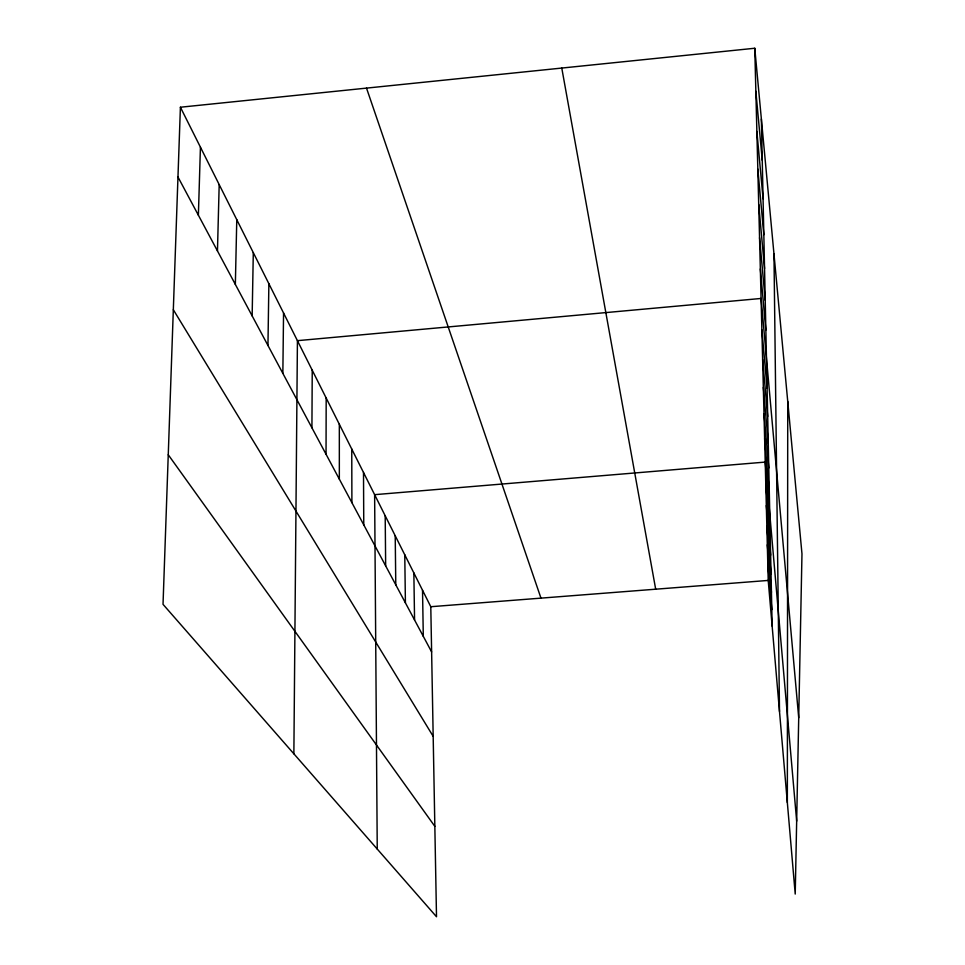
<?xml version="1.0" encoding="UTF-8"?>
<svg xmlns="http://www.w3.org/2000/svg" width="965" height="965" viewBox="0 0 965 965"><rect width="100%" height="100%" fill="white"/><g stroke="black" fill="none" stroke-linecap="round" stroke-linejoin="round"><path stroke-width="1.45" d="M787.344 802.542L787.742 401.404M326.037 454.226L326.182 398.038M311.924 427.797L312.238 370.222M293.867 753.798L297.425 340.669L761.096 298.462L798.718 717.743M282.854 373.358L283.553 312.986M267.956 345.47L268.873 283.698M252.155 315.881L253.3 252.649M235.351 284.434L236.775 219.67M217.463 250.936L219.188 184.592M198.38 215.207L200.43 147.187M180.407 107.224L163.025 604.331L436.506 916.75L430.788 606.72L180.407 107.224L754.763 48.25L801.975 553.838L795.22 894.06L768.212 580.435L754.763 48.25M430.788 606.72L768.212 580.435M168.26 454.768L434.841 826.342M173.326 309.729L433.176 736.355M177.97 176.993L431.62 651.918M366.519 88.117L540.967 598.131M561.775 68.069L655.681 589.193M755.848 91.265L762.254 160.25M756.874 131.457L763.074 198.754M757.827 169.104L763.834 234.76M758.719 204.423L764.545 268.535M759.551 237.643L765.221 300.26M760.348 268.933L765.86 330.114M761.892 329.946L767.091 388.28M762.639 359.547L767.694 416.458M763.339 387.423L768.261 442.983M764.003 413.72L768.791 467.989M764.63 438.58L769.298 491.595M796.668 821.106L765.233 462.09L374.625 494.671L377.243 849.055M765.788 484.394L770.215 535.093M766.331 505.551L770.649 555.164M766.837 525.66L771.047 574.235M767.32 544.803L771.433 592.377M767.778 563.041L771.807 609.639M761.373 119.021L772.157 626.116M422.525 590.218L423.297 636.321M413.852 572.92L414.564 619.976M773.966 253.843L779.503 711.495M404.769 554.791L405.409 602.823M395.216 535.756L395.783 584.802M385.192 515.744L385.662 565.864M363.503 472.476L363.769 524.864M351.755 449.039L351.899 502.644M339.33 424.262L339.342 479.135"/></g></svg>
